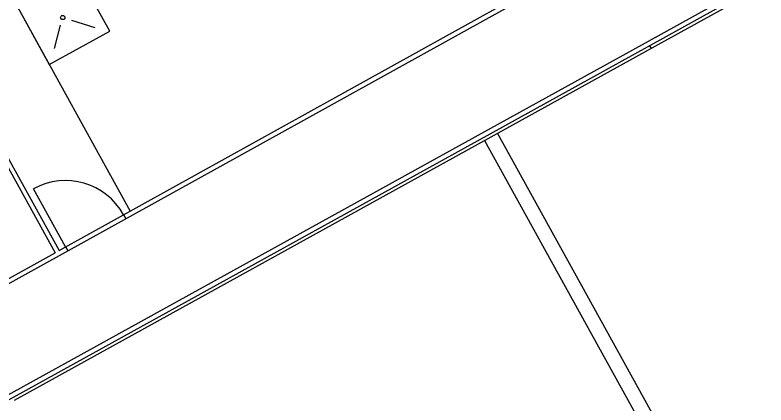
# Model space of a CAD drawing. Header units: millimetres. Extents: x 441061 to 442903, y 4515148 to 4515613.
# Drawn here: x 442383.371 to 442384.93, y 4515544.132 to 4515544.94 of the extents above; entities that cross this region are included whole.
import ezdxf

# ---------------------------------------------------------------- set-up
doc = ezdxf.new("R2010")
doc.units = ezdxf.units.MM
doc.linetypes.add('CONTINUA', pattern=[0])
doc.layers.add('01_piscinas', color=254, linetype='Continuous')

# ---------------------------------------------------------------- blocks, each defined once
blk = doc.blocks.new('A$C21391103')
at = {"layer": '01_piscinas'}
for p, q in [((113.005, 85.952, 0), (121.544, 70.524, 0)), ((113.079, 85.973, 0), (121.609, 70.56, 0)), ((131.397, 73.889), (138.299, 77.708)), ((118.278, 68.631, 0), (129.061, 74.599, 0)), ((120.889, 74.65, 0), (122.791, 71.214, 0)), ((121.609, 70.56, 0), (128.959, 74.628, 0)), ((121.818, 74.38, 0), (122.205, 74.262, 0)), ((121.532, 73.909, 0), (121.636, 74.299, 0)), ((131.414, 73.956, 0), (131.439, 73.912)), ((128.782, 72.446), (131.397, 73.889)), ((120.867, 68.078), (128.781, 72.445)), ((138.99, 54.256), (128.89, 72.506)), ((128.672, 72.385), (138.771, 54.135)), ((121.719, 70.621, 0), (121.186, 71.583, 0)), ((122.681, 71.153, 0), (122.717, 71.088, 0)), ((121.719, 70.621, 0), (121.755, 70.555, 0)), ((118.306, 68.732, 0), (121.544, 70.524, 0))]:
    blk.add_line(p, q, dxfattribs=at)
for points in [[(190.313, 94.655, 0.016487), (186.452, 94.326, 0.014757), (179.014, 93.219, 0.006475), (173.237, 91.916, 0.008166), (166.004, 90.06, 0.021654), (156.884, 86.945, 0.020322), (148.6, 83.315, 0.00713), (143.042, 80.454, 0.000222), (142.87, 80.363), (141.581, 79.663), (140.292, 78.964, 0.002681), (138.239, 77.818), (131.338, 73.999), (128.723, 72.556), (120.808, 68.189), (115.866, 65.449), (102.696, 58.15), (102.582, 58.086), (113.364, 40.09)], [(190.311, 94.58, 0.016462), (186.461, 94.251, 0.014755), (179.028, 93.145, 0.006474), (173.255, 91.843, 0.008165), (166.024, 89.988, 0.021653), (156.911, 86.875, 0.020322), (148.633, 83.247, 0.00713), (143.077, 80.388, 0.000222), (142.906, 80.297), (141.617, 79.597), (140.328, 78.898, 0.002681), (138.276, 77.753), (131.374, 73.933), (128.759, 72.49), (120.845, 68.123), (115.902, 65.383), (102.733, 58.084), (102.686, 58.058), (113.429, 40.128)]]:
    blk.add_lwpolyline(points, format="xyb", dxfattribs=at)
at = {"layer": '01_piscinas', "elevation": 0}
blk.add_lwpolyline([(120.889, 74.65), (121.446, 73.644), (122.452, 74.201), (121.895, 75.207)], close=True, dxfattribs=at)
at = {"layer": '01_piscinas'}
blk.add_circle((121.671, 74.425, 0), 0.035, dxfattribs=at)
blk.add_arc((121.719, 70.621, 0), 1.1, 28.9622, 118.9497, dxfattribs=at)

msp = doc.modelspace()

# ---------------------------------------------------------------- block references
at = {"layer": '01_piscinas', "color": 6, "linetype": 'CONTINUA', "xscale": 0.125, "yscale": 0.125, "zscale": 0.125}
msp.add_blockref('A$C21391103', (442368.2615, 4515535.6321), dxfattribs=at)

doc.saveas('drawing.dxf')
